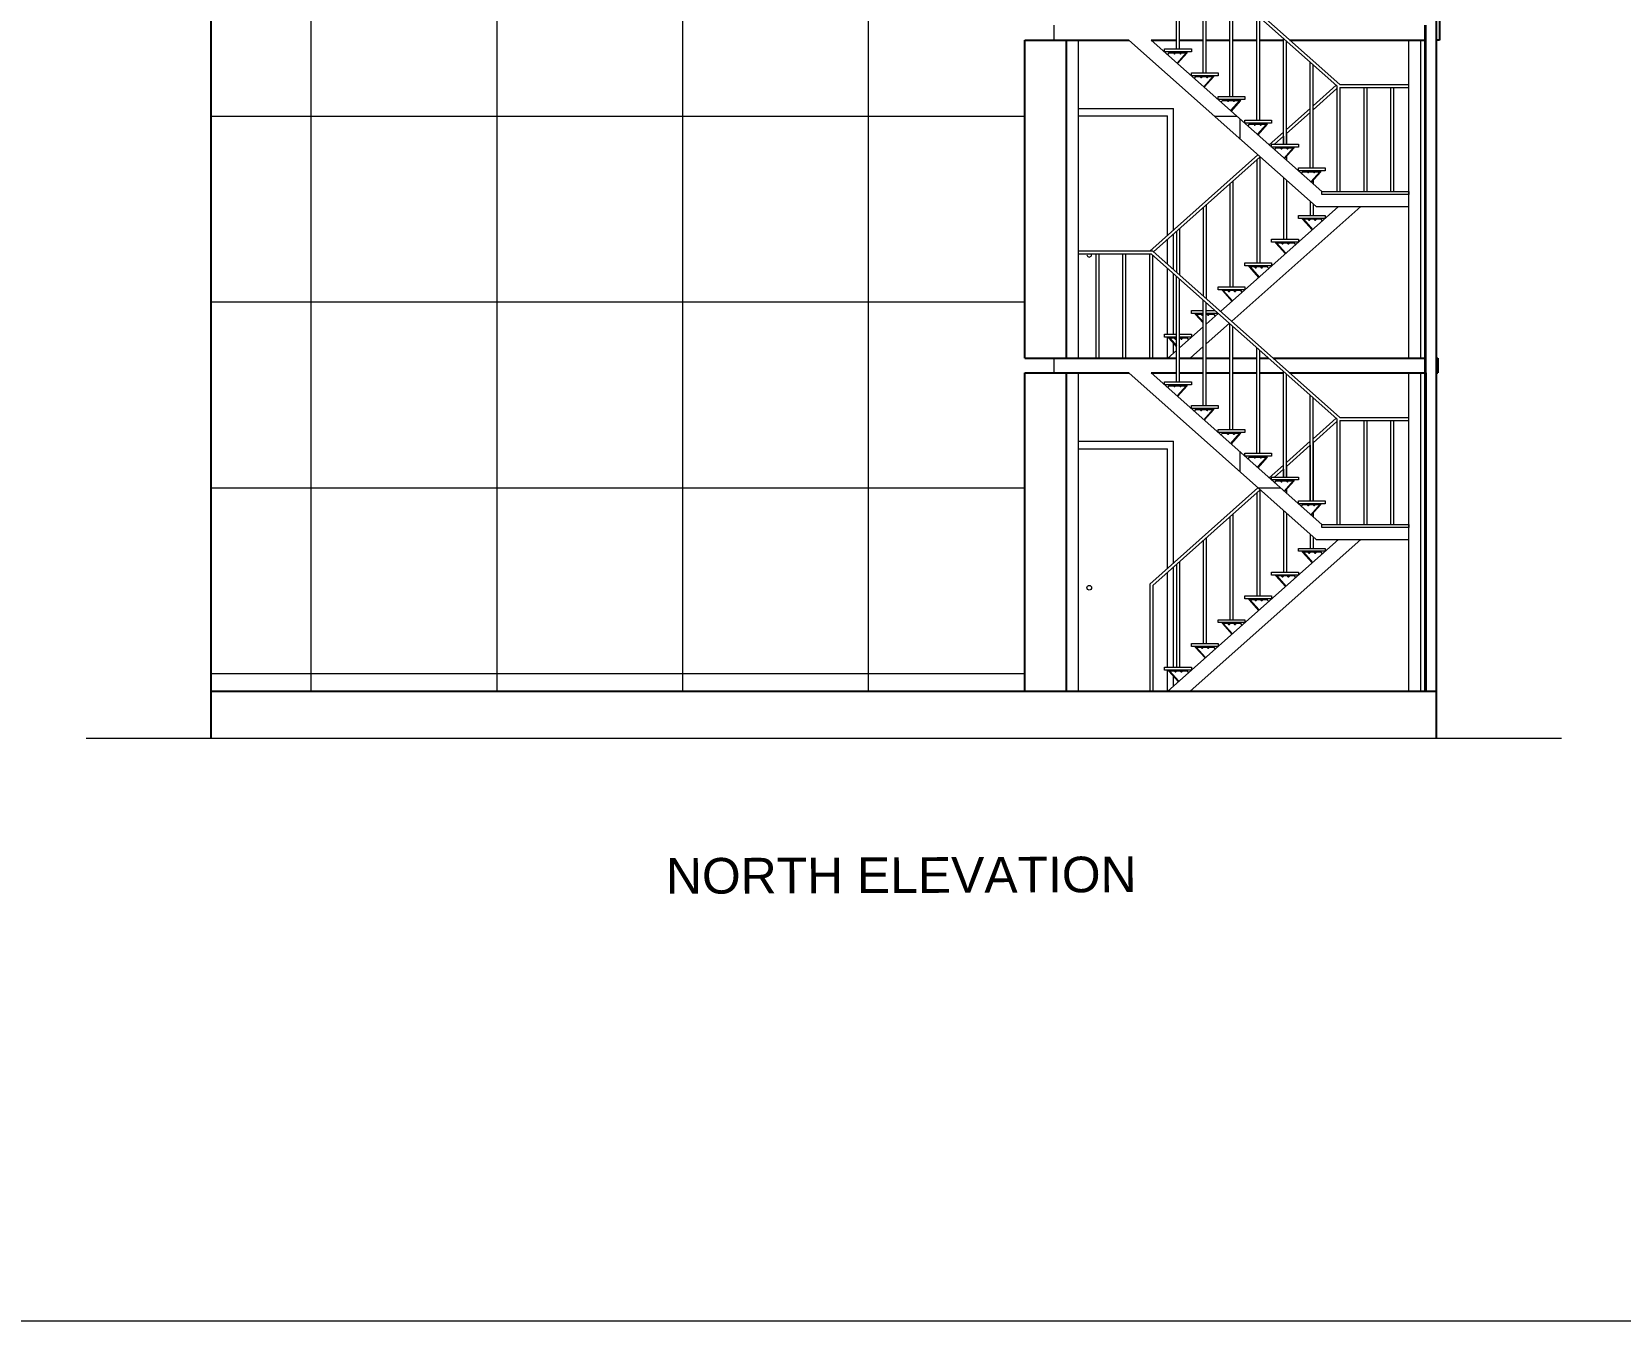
# Model space of a CAD drawing. Header units: inches. Extents: x 151827 to 346502, y -56182 to -23217.
# Drawn here: x 155915 to 156450, y -28405 to -27972 of the extents above; entities that cross this region are included whole.
import ezdxf

# ---------------------------------------------------------------- set-up
doc = ezdxf.new("R2010")
doc.units = ezdxf.units.IN
doc.header["$LTSCALE"] = 5
doc.header["$MEASUREMENT"] = 0
for name, color, linetype, lineweight in [('A-WALL', 7, 'Continuous', 9), ('DOOR', 62, 'Continuous', 0), ('ele1', 21, 'Continuous', 20), ('Staircase', 6, 'Continuous', 13), ('win', 5, 'Continuous', 18)]:
    doc.layers.add(name, color=color, linetype=linetype, lineweight=lineweight)
for name, color, linetype in [('BOLTS', 51, 'Continuous'), ('column', 4, 'Continuous'), ('WALL', 7, 'Continuous')]:
    doc.layers.add(name, color=color, linetype=linetype)
doc.styles.add('DIMTEXT', font='arial.ttf', dxfattribs={"height": 8})

# ---------------------------------------------------------------- blocks, each defined once
blk = doc.blocks.new('A$C3A4C2E96')
at = {"layer": 'BOLTS', "color": 251}
blk.add_line((-0.015, 0.004), (0.015, 0.004), dxfattribs=at)
at = {"layer": 'BOLTS', "color": 252}
blk.add_lwpolyline([(-0.021, 0), (0.021, 0), (0.021, 0.002), (-0.021, 0.002)], close=True, dxfattribs=at)
blk.add_lwpolyline([(-0.017, 0.002), (-0.015, 0.004), (-0.015, 0.014, -0.414214), (-0.011, 0.018), (0.011, 0.018, -0.414214), (0.015, 0.014), (0.015, 0.004), (0.017, 0.002)], format="xyb", close=True, dxfattribs=at)
at = {"layer": 'BOLTS', "color": 251}
blk.add_lwpolyline([(0.008, 0.004), (0.008, 0.014, 0.414214), (0.004, 0.018), (-0.004, 0.018, 0.414214), (-0.008, 0.014), (-0.008, 0.004)], format="xyb", dxfattribs=at)
for centre, start, end in [((-0.011, 0.014), 0, 90), ((0.011, 0.014), 90, 180)]:
    blk.add_arc(centre, 0.0038, start, end, dxfattribs=at)

msp = doc.modelspace()

# ---------------------------------------------------------------- hatches: boundary and pattern name
at = {"layer": 'A-WALL', "ltscale": 5}
h = msp.add_hatch(dxfattribs=at)
h.set_pattern_fill('ANSI37', color=256, scale=500, angle=45)
h.set_pattern_definition([(90, (-19053.13, 0), (-62.5, 0), []), (180, (-19053.13, 0), (-4e-15, -62.5), [])])
h.paths.add_polyline_path([(156249.51, -27974.37), (156284.48, -27974.37), (156347.48, -28030.37), (156378.7, -28030.37), (156378.7, -28026.37), (156349.39, -28026.37), (156349.39, -28025.37), (156292.01, -27974.37), (156300.51, -27974.37), (156300.51, -27969.37), (156249.51, -27969.37), (156249.51, -27862.37), (156284.48, -27862.37), (156347.48, -27918.37), (156378.7, -27918.37), (156378.7, -27914.37), (156349.39, -27914.37), (156349.39, -27913.37), (156292.01, -27862.37), (156300.51, -27862.37), (156300.51, -27857.37), (156249.51, -27857.37), (156249.51, -27745.37), (156249.51, -27708.37), (155975.7, -27708.37), (155975.7, -28193.37), (156249.51, -28193.37), (156249.51, -28086.37), (156284.48, -28086.37), (156347.48, -28142.37), (156378.7, -28142.37), (156378.7, -28138.37), (156349.39, -28138.37), (156349.39, -28137.37), (156292.01, -28086.37), (156300.51, -28086.37), (156300.51, -28081.37), (156249.51, -28081.37)])

# ---------------------------------------------------------------- linework, layer by layer
for p, q in [((156354.51, -27989.82, -72.71), (156292.13, -27934.37, -72.71)), ((156355.51, -27989.37, -72.71), (156292.51, -27933.37, -72.71)), ((156300.51, -27977.37, -72.71), (156300.51, -27941.82, -72.71)), ((156301.51, -27977.37, -72.71), (156301.51, -27942.71, -72.71)), ((156309.51, -27985.37, -72.71), (156309.51, -27949.82, -72.71)), ((156310.51, -27985.37, -72.71), (156310.51, -27950.71, -72.71)), ((156318.51, -27993.37, -72.71), (156318.51, -27957.82, -72.71)), ((156319.51, -27993.37, -72.71), (156319.51, -27958.71, -72.71)), ((156327.51, -28001.37, -72.71), (156327.51, -27965.82, -72.71)), ((156328.51, -28001.37, -72.71), (156328.51, -27966.71, -72.71)), ((156267.51, -28081.37, -72.71), (156267.51, -27974.37, -72.71)), ((156284.48, -27974.37, -72.71), (156347.48, -28030.37, -72.71)), ((156292.01, -27974.37, -72.71), (156349.39, -28025.37, -72.71)), ((156336.51, -28009.37, -72.71), (156336.51, -27973.82, -72.71)), ((156337.51, -28009.37, -72.71), (156337.51, -27974.71, -72.71)), ((156378.7, -28081.37, -72.71), (156378.7, -27974.37, -72.71)), ((156382.7, -28081.37, -72.71), (156382.7, -27974.37, -72.71)), ((156384.11, -28081.37, -72.71), (156384.11, -27974.37, -72.71)), ((156297.96, -27978.67, -72.71), (156297.47, -27979.23, -72.71)), ((156303.76, -27978.67, -72.71), (156300.71, -27982.1, -72.71)), ((156304.06, -27978.67, -72.71), (156300.88, -27982.25, -72.71)), ((156345.51, -28017.37, -72.71), (156345.51, -27981.82, -72.71)), ((156346.51, -28017.37, -72.71), (156346.51, -27982.71, -72.71)), ((156306.96, -27986.67, -72.71), (156306.47, -27987.23, -72.71)), ((156312.76, -27986.67, -72.71), (156309.71, -27990.1, -72.71)), ((156313.06, -27986.67, -72.71), (156309.88, -27990.25, -72.71)), ((156354.51, -27989.82, -72.71), (156354.51, -28025.37, -72.71)), ((156355.51, -27989.37, -72.71), (156378.7, -27989.37, -72.71)), ((156355.51, -27990.37, -72.71), (156355.51, -28025.37, -72.71)), ((156355.51, -27990.37, -72.71), (156378.7, -27990.37, -72.71)), ((156363.51, -27990.37, -72.71), (156363.51, -28025.37, -72.71)), ((156364.51, -27990.37, -72.71), (156364.51, -28025.37, -72.71)), ((156372.51, -27990.37, -72.71), (156372.51, -28025.37, -72.71)), ((156373.51, -27990.37, -72.71), (156373.51, -28025.37, -72.71)), ((156315.96, -27994.67, -72.71), (156315.47, -27995.23, -72.71)), ((156321.76, -27994.67, -72.71), (156318.71, -27998.1, -72.71)), ((156322.06, -27994.67, -72.71), (156318.88, -27998.25, -72.71)), ((156324.96, -28002.67, -72.71), (156324.47, -28003.23, -72.71)), ((156330.76, -28002.67, -72.71), (156327.71, -28006.1, -72.71)), ((156331.06, -28002.67, -72.71), (156327.88, -28006.25, -72.71)), ((156333.96, -28010.67, -72.71), (156333.47, -28011.23, -72.71)), ((156339.76, -28010.67, -72.71), (156336.71, -28014.1, -72.71)), ((156340.06, -28010.67, -72.71), (156336.88, -28014.25, -72.71)), ((156342.96, -28018.67, -72.71), (156342.47, -28019.23, -72.71)), ((156348.76, -28018.67, -72.71), (156345.71, -28022.1, -72.71)), ((156349.06, -28018.67, -72.71), (156345.88, -28022.25, -72.71)), ((156349.39, -28025.37, -72.71), (156378.7, -28025.37, -72.71)), ((156315.32, -28065.65, -72.71), (156355.01, -28030.37, -72.71)), ((156319.09, -28068.99, -72.71), (156362.54, -28030.37, -72.71)), ((156347.48, -28030.37, -72.71), (156378.7, -28030.37, -72.71)), ((156342.96, -28034.67, -72.71), (156346.14, -28038.25, -72.71)), ((156343.26, -28034.67, -72.71), (156346.31, -28038.1, -72.71)), ((156349.06, -28034.67, -72.71), (156349.55, -28035.23, -72.71)), ((156292.51, -28045.37, -72.71), (156267.51, -28045.37, -72.71)), ((156292.13, -28046.37, -72.71), (156267.51, -28046.37, -72.71)), ((156273.51, -28081.37, -72.71), (156273.51, -28046.37, -72.71)), ((156274.51, -28081.37, -72.71), (156274.51, -28046.37, -72.71)), ((156282.51, -28081.37, -72.71), (156282.51, -28046.37, -72.71)), ((156283.51, -28081.37, -72.71), (156283.51, -28046.37, -72.71)), ((156291.51, -28081.37, -72.71), (156291.51, -28046.37, -72.71)), ((156354.51, -28101.82, -72.71), (156292.13, -28046.37, -72.71)), ((156355.51, -28101.37, -72.71), (156292.51, -28045.37, -72.71)), ((156292.51, -28081.37, -72.71), (156292.51, -28046.71, -72.71)), ((156333.96, -28042.67, -72.71), (156337.14, -28046.25, -72.71)), ((156334.26, -28042.67, -72.71), (156337.31, -28046.1, -72.71)), ((156340.06, -28042.67, -72.71), (156340.55, -28043.23, -72.71)), ((156324.96, -28050.67, -72.71), (156328.14, -28054.25, -72.71)), ((156325.26, -28050.67, -72.71), (156328.31, -28054.1, -72.71)), ((156331.06, -28050.67, -72.71), (156331.55, -28051.23, -72.71)), ((156300.51, -28089.37, -72.71), (156300.51, -28053.82, -72.71)), ((156301.51, -28089.37, -72.71), (156301.51, -28054.71, -72.71)), ((156309.51, -28097.37, -72.71), (156309.51, -28061.82, -72.71)), ((156310.51, -28097.37, -72.71), (156310.51, -28062.71, -72.71)), ((156315.96, -28058.67, -72.71), (156319.14, -28062.25, -72.71)), ((156316.26, -28058.67, -72.71), (156319.31, -28062.1, -72.71)), ((156322.06, -28058.67, -72.71), (156322.55, -28059.23, -72.71)), ((156306.96, -28066.67, -72.71), (156309.51, -28069.54, -72.71)), ((156307.26, -28066.67, -72.71), (156309.51, -28069.2, -72.71)), ((156310.51, -28069.93, -72.71), (156314.57, -28066.32, -72.71)), ((156313.06, -28066.67, -72.71), (156313.55, -28067.23, -72.71)), ((156301.51, -28077.93, -72.71), (156309.51, -28070.81, -72.71)), ((156310.51, -28076.61, -72.71), (156318.33, -28069.66, -72.71)), ((156318.51, -28105.37, -72.71), (156318.51, -28069.82, -72.71)), ((156319.51, -28105.37, -72.71), (156319.51, -28070.71, -72.71)), ((156297.64, -28081.37, -72.71), (156300.51, -28078.81, -72.71)), ((156297.96, -28074.67, -72.71), (156300.51, -28077.54, -72.71)), ((156298.26, -28074.67, -72.71), (156300.51, -28077.2, -72.71)), ((156304.06, -28074.67, -72.71), (156304.55, -28075.23, -72.71)), ((156305.16, -28081.37, -72.71), (156309.51, -28077.5, -72.71)), ((156327.51, -28113.37, -72.71), (156327.51, -28077.82, -72.71)), ((156328.51, -28113.37, -72.71), (156328.51, -28078.71, -72.71)), ((156267.51, -28193.37, -72.71), (156267.51, -28086.37, -72.71)), ((156284.48, -28086.37, -72.71), (156347.48, -28142.37, -72.71)), ((156292.01, -28086.37, -72.71), (156349.39, -28137.37, -72.71)), ((156336.51, -28121.37, -72.71), (156336.51, -28085.82, -72.71)), ((156337.51, -28121.37, -72.71), (156337.51, -28086.71, -72.71)), ((156378.7, -28193.37, -72.71), (156378.7, -28086.37, -72.71)), ((156382.7, -28193.37, -72.71), (156382.7, -28086.37, -72.71)), ((156384.11, -28193.37, -72.71), (156384.11, -28086.37, -72.71)), ((156297.96, -28090.67, -72.71), (156297.47, -28091.23, -72.71)), ((156303.76, -28090.67, -72.71), (156300.71, -28094.1, -72.71)), ((156304.06, -28090.67, -72.71), (156300.88, -28094.25, -72.71)), ((156345.51, -28129.37, -72.71), (156345.51, -28093.82, -72.71)), ((156346.51, -28129.37, -72.71), (156346.51, -28094.71, -72.71)), ((156306.96, -28098.67, -72.71), (156306.47, -28099.23, -72.71)), ((156312.76, -28098.67, -72.71), (156309.71, -28102.1, -72.71)), ((156313.06, -28098.67, -72.71), (156309.88, -28102.25, -72.71)), ((156354.51, -28101.82, -72.71), (156354.51, -28137.37, -72.71)), ((156355.51, -28101.37, -72.71), (156378.7, -28101.37, -72.71)), ((156355.51, -28102.37, -72.71), (156355.51, -28137.37, -72.71)), ((156355.51, -28102.37, -72.71), (156378.7, -28102.37, -72.71)), ((156363.51, -28102.37, -72.71), (156363.51, -28137.37, -72.71)), ((156364.51, -28102.37, -72.71), (156364.51, -28137.37, -72.71)), ((156372.51, -28102.37, -72.71), (156372.51, -28137.37, -72.71)), ((156373.51, -28102.37, -72.71), (156373.51, -28137.37, -72.71)), ((156315.96, -28106.67, -72.71), (156315.47, -28107.23, -72.71)), ((156321.76, -28106.67, -72.71), (156318.71, -28110.1, -72.71)), ((156322.06, -28106.67, -72.71), (156318.88, -28110.25, -72.71)), ((156324.96, -28114.67, -72.71), (156324.47, -28115.23, -72.71)), ((156330.76, -28114.67, -72.71), (156327.71, -28118.1, -72.71)), ((156331.06, -28114.67, -72.71), (156327.88, -28118.25, -72.71)), ((156333.96, -28122.67, -72.71), (156333.47, -28123.23, -72.71)), ((156339.76, -28122.67, -72.71), (156336.71, -28126.1, -72.71)), ((156340.06, -28122.67, -72.71), (156336.88, -28126.25, -72.71)), ((156342.96, -28130.67, -72.71), (156342.47, -28131.23, -72.71)), ((156348.76, -28130.67, -72.71), (156345.71, -28134.1, -72.71)), ((156349.06, -28130.67, -72.71), (156345.88, -28134.25, -72.71)), ((156349.39, -28137.37, -72.71), (156378.7, -28137.37, -72.71)), ((156297.64, -28193.37, -72.71), (156355.01, -28142.37, -72.71)), ((156305.16, -28193.37, -72.71), (156362.54, -28142.37, -72.71)), ((156347.48, -28142.37, -72.71), (156378.7, -28142.37, -72.71)), ((156342.96, -28146.67, -72.71), (156346.14, -28150.25, -72.71)), ((156343.26, -28146.67, -72.71), (156346.31, -28150.1, -72.71)), ((156349.06, -28146.67, -72.71), (156349.55, -28147.23, -72.71)), ((156333.96, -28154.67, -72.71), (156337.14, -28158.25, -72.71)), ((156334.26, -28154.67, -72.71), (156337.31, -28158.1, -72.71)), ((156340.06, -28154.67, -72.71), (156340.55, -28155.23, -72.71)), ((156324.96, -28162.67, -72.71), (156328.14, -28166.25, -72.71)), ((156325.26, -28162.67, -72.71), (156328.31, -28166.1, -72.71)), ((156331.06, -28162.67, -72.71), (156331.55, -28163.23, -72.71)), ((156315.96, -28170.67, -72.71), (156319.14, -28174.25, -72.71)), ((156316.26, -28170.67, -72.71), (156319.31, -28174.1, -72.71)), ((156322.06, -28170.67, -72.71), (156322.55, -28171.23, -72.71)), ((156306.96, -28178.67, -72.71), (156310.14, -28182.25, -72.71)), ((156307.26, -28178.67, -72.71), (156310.31, -28182.1, -72.71)), ((156313.06, -28178.67, -72.71), (156313.55, -28179.23, -72.71)), ((156297.96, -28186.67, -72.71), (156301.14, -28190.25, -72.71)), ((156298.26, -28186.67, -72.71), (156301.31, -28190.1, -72.71)), ((156304.06, -28186.67, -72.71), (156304.55, -28187.23, -72.71)), ((156302.01, -28193.37, -72.71), (156301.01, -28193.37, -72.71)), ((156430.05, -28209.37, -72.71), (155933.7, -28209.37, -72.71))]:
    msp.add_line(p, q, dxfattribs=at)
at = {"layer": 'A-WALL', "ltscale": 5, "elevation": -72.71}
for points in [[(156305.51, -27978.37), (156296.51, -27978.37), (156296.51, -27977.37), (156305.51, -27977.37)], [(156314.51, -27986.37), (156305.51, -27986.37), (156305.51, -27985.37), (156314.51, -27985.37)], [(156323.51, -27994.37), (156314.51, -27994.37), (156314.51, -27993.37), (156323.51, -27993.37)], [(156332.51, -28002.37), (156323.51, -28002.37), (156323.51, -28001.37), (156332.51, -28001.37)], [(156341.51, -28010.37), (156332.51, -28010.37), (156332.51, -28009.37), (156341.51, -28009.37)], [(156350.51, -28018.37), (156341.51, -28018.37), (156341.51, -28017.37), (156350.51, -28017.37)], [(156349.39, -28025.37), (156378.7, -28025.37), (156378.7, -28026.37), (156349.39, -28026.37)], [(156341.51, -28033.37), (156350.51, -28033.37), (156350.51, -28034.37), (156341.51, -28034.37)], [(156332.51, -28041.37), (156341.51, -28041.37), (156341.51, -28042.37), (156332.51, -28042.37)], [(156323.51, -28049.37), (156332.51, -28049.37), (156332.51, -28050.37), (156323.51, -28050.37)], [(156314.51, -28057.37), (156323.51, -28057.37), (156323.51, -28058.37), (156314.51, -28058.37)], [(156305.51, -28090.37), (156296.51, -28090.37), (156296.51, -28089.37), (156305.51, -28089.37)], [(156314.51, -28098.37), (156305.51, -28098.37), (156305.51, -28097.37), (156314.51, -28097.37)], [(156323.51, -28106.37), (156314.51, -28106.37), (156314.51, -28105.37), (156323.51, -28105.37)], [(156332.51, -28114.37), (156323.51, -28114.37), (156323.51, -28113.37), (156332.51, -28113.37)], [(156341.51, -28122.37), (156332.51, -28122.37), (156332.51, -28121.37), (156341.51, -28121.37)], [(156350.51, -28130.37), (156341.51, -28130.37), (156341.51, -28129.37), (156350.51, -28129.37)], [(156349.39, -28137.37), (156378.7, -28137.37), (156378.7, -28138.37), (156349.39, -28138.37)], [(156341.51, -28145.37), (156350.51, -28145.37), (156350.51, -28146.37), (156341.51, -28146.37)], [(156332.51, -28153.37), (156341.51, -28153.37), (156341.51, -28154.37), (156332.51, -28154.37)], [(156323.51, -28161.37), (156332.51, -28161.37), (156332.51, -28162.37), (156323.51, -28162.37)], [(156314.51, -28169.37), (156323.51, -28169.37), (156323.51, -28170.37), (156314.51, -28170.37)], [(156305.51, -28177.37), (156314.51, -28177.37), (156314.51, -28178.37), (156305.51, -28178.37)], [(156296.51, -28185.37), (156305.51, -28185.37), (156305.51, -28186.37), (156296.51, -28186.37)]]:
    msp.add_lwpolyline(points, close=True, dxfattribs=at)
for points in [[(156309.51, -28066.37), (156305.51, -28066.37), (156305.51, -28065.37), (156309.51, -28065.37)], [(156310.51, -28065.37), (156313.5, -28065.37)], [(156314.51, -28066.26), (156314.51, -28066.37), (156310.51, -28066.37)], [(156300.51, -28074.37), (156296.51, -28074.37), (156296.51, -28073.37), (156300.51, -28073.37)], [(156301.51, -28073.37), (156305.51, -28073.37), (156305.51, -28074.37), (156301.51, -28074.37)]]:
    msp.add_lwpolyline(points, dxfattribs=at)
at = {"layer": 'A-WALL', "ltscale": 5}
msp.add_circle((156271.16, -28158.62, -72.71), 0.766, dxfattribs=at)
msp.add_arc((156271.16, -28046.62, -72.71), 0.766, 160.9616, 19.0384, dxfattribs=at)
at = {"layer": 'DOOR', "lineweight": 13}
for p, q in [((156267.51, -27997.37, -72.71), (156299.51, -27997.37, -72.71)), ((156299.51, -28038.26, -72.71), (156299.51, -27997.37, -72.71)), ((156267.51, -27999.87, -72.71), (156297.51, -27999.87, -72.71)), ((156297.51, -28040.04, -72.71), (156297.51, -27999.87, -72.71)), ((156334.4, -28010.37, -72.71), (156334.4, -28010.37, -72.71)), ((156334.4, -28010.37, -72.71), (156334.4, -28010.37, -72.71)), ((156336.9, -28010.37, -72.71), (156336.9, -28010.37, -72.71)), ((156336.9, -28014.23, -72.71), (156336.9, -28014.27, -72.71)), ((156297.51, -28049.81, -72.71), (156297.51, -28041.37, -72.71)), ((156299.51, -28051.59, -72.71), (156299.51, -28039.6, -72.71)), ((156336.9, -28042.37, -72.71), (156336.9, -28042.37, -72.71)), ((156297.51, -28073.37, -72.71), (156297.51, -28051.15, -72.71)), ((156299.51, -28073.37, -72.71), (156299.51, -28052.93, -72.71)), ((156297.51, -28081.37, -72.71), (156297.51, -28074.37, -72.71)), ((156299.51, -28079.7, -72.71), (156299.51, -28076.42, -72.71)), ((156263.51, -28186.44, -72.71), (156263.51, -28109.37, -72.71)), ((156263.51, -28109.37, -72.71), (156263.51, -28193.37, -72.71)), ((156267.51, -28109.37, -72.71), (156299.51, -28109.37, -72.71)), ((156299.51, -28150.26, -72.71), (156299.51, -28109.37, -72.71)), ((156267.51, -28111.87, -72.71), (156297.51, -28111.87, -72.71)), ((156297.51, -28152.04, -72.71), (156297.51, -28111.87, -72.71)), ((156297.51, -28185.37, -72.71), (156297.51, -28153.37, -72.71)), ((156299.51, -28185.37, -72.71), (156299.51, -28151.6, -72.71)), ((156297.51, -28193.37, -72.71), (156297.51, -28186.37, -72.71)), ((156299.51, -28186.37, -72.71), (156299.51, -28186.37, -72.71)), ((156299.51, -28191.7, -72.71), (156299.51, -28188.42, -72.71))]:
    msp.add_line(p, q, dxfattribs=at)
at = {"layer": 'ele1', "elevation": -72.71}
msp.add_lwpolyline([(155380.93, -26250.03), (158465.9, -26250.03), (158465.9, -28405.37), (155380.93, -28405.37)], close=True, dxfattribs=at)
msp.add_lwpolyline([(155380.93, -26250.03), (158465.9, -26250.03), (158465.9, -28405.37), (155380.93, -28405.37)], close=True, dxfattribs=at)
at = {"layer": 'Staircase', "ltscale": 7}
for p, q in [((156346.51, -27996.48, -72.71), (156354.26, -27989.59, -72.71)), ((156346.51, -27997.82, -72.71), (156354.51, -27990.71, -72.71)), ((156337.51, -28004.48, -72.71), (156345.51, -27997.37, -72.71)), ((156337.51, -28005.82, -72.71), (156345.51, -27998.71, -72.71)), ((156331.7, -28009.65, -72.71), (156336.51, -28005.37, -72.71)), ((156333.52, -28009.37, -72.71), (156336.51, -28006.71, -72.71)), ((156336.51, -28006.71, -72.71), (156336.51, -28009.37, -72.71)), ((156337.51, -28005.82, -72.71), (156337.51, -28009.37, -72.71)), ((156291.51, -28045.37, -72.71), (156327.93, -28012.99, -72.71)), ((156292.76, -28045.59, -72.71), (156328.69, -28013.66, -72.71)), ((156327.51, -28014.71, -72.71), (156327.51, -28049.37, -72.71)), ((156328.51, -28013.82, -72.71), (156328.51, -28049.37, -72.71)), ((156332.45, -28010.32, -72.71), (156332.51, -28010.26, -72.71)), ((156337.51, -28013.54, -72.71), (156337.51, -28014.81, -72.71)), ((156318.51, -28022.71, -72.71), (156318.51, -28057.37, -72.71)), ((156319.51, -28021.82, -72.71), (156319.51, -28057.37, -72.71)), ((156336.51, -28020.61, -72.71), (156336.51, -28041.37, -72.71)), ((156337.51, -28021.5, -72.71), (156337.51, -28041.37, -72.71)), ((156346.51, -28021.54, -72.71), (156346.51, -28022.81, -72.71)), ((156309.51, -28030.71, -72.71), (156309.51, -28060.48, -72.71)), ((156310.51, -28029.82, -72.71), (156310.51, -28061.37, -72.71)), ((156345.51, -28028.61, -72.71), (156345.51, -28033.37, -72.71)), ((156346.51, -28029.5, -72.71), (156346.51, -28033.37, -72.71)), ((156300.51, -28038.71, -72.71), (156300.51, -28052.48, -72.71)), ((156301.51, -28037.82, -72.71), (156301.51, -28053.37, -72.71)), ((156346.51, -28108.48, -72.71), (156354.26, -28101.59, -72.71)), ((156346.51, -28109.82, -72.71), (156354.51, -28102.71, -72.71)), ((156337.51, -28116.48, -72.71), (156345.51, -28109.37, -72.71)), ((156337.51, -28117.82, -72.71), (156345.51, -28110.71, -72.71)), ((156345.51, -28110.71, -72.71), (156345.51, -28129.37, -72.71)), ((156346.51, -28109.82, -72.71), (156346.51, -28129.37, -72.71)), ((156331.7, -28121.65, -72.71), (156336.51, -28117.37, -72.71)), ((156333.52, -28121.37, -72.71), (156336.51, -28118.71, -72.71)), ((156336.51, -28118.71, -72.71), (156336.51, -28121.37, -72.71)), ((156337.51, -28117.82, -72.71), (156337.51, -28121.37, -72.71)), ((156291.51, -28157.37, -72.71), (156327.93, -28124.99, -72.71)), ((156292.51, -28157.82, -72.71), (156328.69, -28125.66, -72.71)), ((156327.51, -28126.71, -72.71), (156327.51, -28161.37, -72.71)), ((156328.51, -28125.82, -72.71), (156328.51, -28161.37, -72.71)), ((156332.45, -28122.32, -72.71), (156332.51, -28122.26, -72.71)), ((156336.51, -28122.37, -72.71), (156336.51, -28122.37, -72.71)), ((156337.51, -28122.37, -72.71), (156337.51, -28122.37, -72.71)), ((156337.51, -28125.54, -72.71), (156337.51, -28126.81, -72.71)), ((156336.51, -28132.61, -72.71), (156336.51, -28153.37, -72.71)), ((156345.51, -28130.37, -72.71), (156345.51, -28130.37, -72.71)), ((156346.51, -28130.37, -72.71), (156346.51, -28130.37, -72.71)), ((156318.51, -28134.71, -72.71), (156318.51, -28169.37, -72.71)), ((156319.51, -28133.82, -72.71), (156319.51, -28169.37, -72.71)), ((156337.51, -28133.5, -72.71), (156337.51, -28153.37, -72.71)), ((156346.51, -28133.54, -72.71), (156346.51, -28134.81, -72.71)), ((156309.51, -28142.71, -72.71), (156309.51, -28177.37, -72.71)), ((156310.51, -28141.82, -72.71), (156310.51, -28177.37, -72.71)), ((156345.51, -28140.61, -72.71), (156345.51, -28145.37, -72.71)), ((156346.51, -28141.5, -72.71), (156346.51, -28145.37, -72.71)), ((156300.51, -28150.71, -72.71), (156300.51, -28185.37, -72.71)), ((156301.51, -28149.82, -72.71), (156301.51, -28185.37, -72.71)), ((156291.51, -28157.37, -72.71), (156291.51, -28193.37, -72.71)), ((156292.51, -28157.82, -72.71), (156292.51, -28193.37, -72.71))]:
    msp.add_line(p, q, dxfattribs=at)
at = {"layer": 'Staircase', "ltscale": 7, "elevation": -72.71}
for points in [[(156297.96, -27978.37), (156297.96, -27978.67), (156304.06, -27978.67), (156304.06, -27978.37)], [(156306.96, -27986.37), (156306.96, -27986.67), (156313.06, -27986.67), (156313.06, -27986.37)], [(156315.96, -27994.37), (156315.96, -27994.67), (156322.06, -27994.67), (156322.06, -27994.37)], [(156324.96, -28002.37), (156324.96, -28002.67), (156331.06, -28002.67), (156331.06, -28002.37)], [(156333.96, -28010.37), (156333.96, -28010.67), (156340.06, -28010.67), (156340.06, -28010.37)], [(156342.96, -28018.37), (156342.96, -28018.67), (156349.06, -28018.67), (156349.06, -28018.37)], [(156349.06, -28034.37), (156349.06, -28034.67), (156342.96, -28034.67), (156342.96, -28034.37)], [(156340.06, -28042.37), (156340.06, -28042.67), (156333.96, -28042.67), (156333.96, -28042.37)], [(156331.06, -28050.37), (156331.06, -28050.67), (156324.96, -28050.67), (156324.96, -28050.37)], [(156322.06, -28058.37), (156322.06, -28058.67), (156315.96, -28058.67), (156315.96, -28058.37)], [(156297.96, -28090.37), (156297.96, -28090.67), (156304.06, -28090.67), (156304.06, -28090.37)], [(156306.96, -28098.37), (156306.96, -28098.67), (156313.06, -28098.67), (156313.06, -28098.37)], [(156315.96, -28106.37), (156315.96, -28106.67), (156322.06, -28106.67), (156322.06, -28106.37)], [(156324.96, -28114.37), (156324.96, -28114.67), (156331.06, -28114.67), (156331.06, -28114.37)], [(156333.96, -28122.37), (156333.96, -28122.67), (156340.06, -28122.67), (156340.06, -28122.37)], [(156342.96, -28130.37), (156342.96, -28130.67), (156349.06, -28130.67), (156349.06, -28130.37)], [(156349.06, -28146.37), (156349.06, -28146.67), (156342.96, -28146.67), (156342.96, -28146.37)], [(156340.06, -28154.37), (156340.06, -28154.67), (156333.96, -28154.67), (156333.96, -28154.37)], [(156331.06, -28162.37), (156331.06, -28162.67), (156324.96, -28162.67), (156324.96, -28162.37)], [(156322.06, -28170.37), (156322.06, -28170.67), (156315.96, -28170.67), (156315.96, -28170.37)], [(156313.06, -28178.37), (156313.06, -28178.67), (156306.96, -28178.67), (156306.96, -28178.37)], [(156304.06, -28186.37), (156304.06, -28186.67), (156297.96, -28186.67), (156297.96, -28186.37)]]:
    msp.add_lwpolyline(points, close=True, dxfattribs=at)
for points in [[(156309.51, -28066.67), (156306.96, -28066.67), (156306.96, -28066.37), (156309.51, -28066.37)], [(156310.51, -28066.37), (156313.06, -28066.37), (156313.06, -28066.67), (156310.51, -28066.67)], [(156300.51, -28074.67), (156297.96, -28074.67), (156297.96, -28074.37), (156300.51, -28074.37)], [(156301.51, -28074.37), (156304.06, -28074.37), (156304.06, -28074.67), (156301.51, -28074.67)]]:
    msp.add_lwpolyline(points, dxfattribs=at)
at = {"layer": 'WALL', "color": 2, "linetype": 'ByBlock', "ltscale": 5}
for p, q in [((156388.05, -28209.37, -72.71), (156388.05, -27594.37, -72.71)), ((155975.7, -28209.37, -72.71), (155975.7, -27706.37, -72.71)), ((156388.98, -27930.37, -72.71), (156388.98, -27974.37, -72.71)), ((156384.11, -27969.37, -72.71), (156384.11, -27974.37, -72.71)), ((156384.4, -27974.37, -72.71), (156384.4, -27969.37, -72.71)), ((156249.51, -27974.37, -72.71), (156284.48, -27974.37, -72.71)), ((156249.51, -28081.37, -72.71), (156249.51, -27974.37, -72.71)), ((156263.51, -28081.37, -72.71), (156263.51, -27974.37, -72.71)), ((156292.01, -27974.37, -72.71), (156300.51, -27974.37, -72.71)), ((156301.51, -27974.37, -72.71), (156309.51, -27974.37, -72.71)), ((156310.51, -27974.37, -72.71), (156318.51, -27974.37, -72.71)), ((156319.51, -27974.37, -72.71), (156327.51, -27974.37, -72.71)), ((156328.51, -27974.37, -72.71), (156336.51, -27974.37, -72.71)), ((156338.64, -27974.37, -72.71), (156384.4, -27974.37, -72.71)), ((156384.4, -28081.37, -72.71), (156384.4, -27974.37, -72.71)), ((156388.98, -27974.37, -72.71), (156388.05, -27974.37, -72.71)), ((156249.51, -28081.37, -72.71), (156300.51, -28081.37, -72.71)), ((156301.51, -28081.37, -72.71), (156309.51, -28081.37, -72.71)), ((156310.51, -28081.37, -72.71), (156318.51, -28081.37, -72.71)), ((156319.51, -28081.37, -72.71), (156327.51, -28081.37, -72.71)), ((156328.51, -28081.37, -72.71), (156331.5, -28081.37, -72.71)), ((156333.01, -28081.37, -72.71), (156384.4, -28081.37, -72.71)), ((156384.11, -28081.37, -72.71), (156384.11, -28086.37, -72.71)), ((156384.4, -28086.37, -72.71), (156384.4, -28081.37, -72.71)), ((156388.05, -28081.37, -72.71), (156388.48, -28081.37, -72.71)), ((156388.48, -28081.37, -72.71), (156388.48, -28086.37, -72.71)), ((156249.51, -28086.37, -72.71), (156284.48, -28086.37, -72.71)), ((156249.51, -28193.37, -72.71), (156249.51, -28086.37, -72.71)), ((156263.51, -28193.37, -72.71), (156263.51, -28086.37, -72.71)), ((156292.01, -28086.37, -72.71), (156300.51, -28086.37, -72.71)), ((156301.51, -28086.37, -72.71), (156309.51, -28086.37, -72.71)), ((156310.51, -28086.37, -72.71), (156318.51, -28086.37, -72.71)), ((156319.51, -28086.37, -72.71), (156327.51, -28086.37, -72.71)), ((156328.51, -28086.37, -72.71), (156336.51, -28086.37, -72.71)), ((156338.64, -28086.37, -72.71), (156384.4, -28086.37, -72.71)), ((156384.4, -28086.37, -72.71), (156384.4, -28193.37, -72.71)), ((156388.05, -28086.37, -72.71), (156388.48, -28086.37, -72.71)), ((155975.7, -28193.37, -72.71), (156388.05, -28193.37, -72.71))]:
    msp.add_line(p, q, dxfattribs=at)
at = {"layer": 'win'}
msp.add_line((156334.4, -28010.37, -72.71), (156334.4, -28010.37, -72.71), dxfattribs=at)

# ---------------------------------------------------------------- block references
at = {"layer": 'Staircase', "ltscale": 7, "yscale": 9.999999902263017, "zscale": 9.999999902263017}
for p, xscale, rotation in [((156299.85, -27978.67, -72.71), 9.999999902263017, 180.0080106379237), ((156301.85, -27978.67, -72.71), 9.999999902263017, 180.0080106379237), ((156308.85, -27986.67, -72.71), 9.999999902263017, 180.0080106379237), ((156310.85, -27986.67, -72.71), 9.999999902263017, 180.0080106379237), ((156317.85, -27994.67, -72.71), 9.999999902263017, 180.0080106379237), ((156319.85, -27994.67, -72.71), 9.999999902263017, 180.0080106379237), ((156326.85, -28002.67, -72.71), 9.999999902263017, 180.0080106379237), ((156328.85, -28002.67, -72.71), 9.999999902263017, 180.0080106379237), ((156335.85, -28010.67, -72.71), 9.999999902263017, 180.0080106379237), ((156337.85, -28010.67, -72.71), 9.999999902263017, 180.0080106379237), ((156344.85, -28018.67, -72.71), 9.999999902263017, 180.0080106379237), ((156346.85, -28018.67, -72.71), 9.999999902263017, 180.0080106379237), ((156345.17, -28034.67, -72.71), -9.999999902263017, 179.9919893620764), ((156347.17, -28034.67, -72.71), -9.999999902263017, 179.9919893620764), ((156336.17, -28042.67, -72.71), -9.999999902263017, 179.9919893620764), ((156338.17, -28042.67, -72.71), -9.999999902263017, 179.9919893620764), ((156327.17, -28050.67, -72.71), -9.999999902263017, 179.9919893620764), ((156329.17, -28050.67, -72.71), -9.999999902263017, 179.9919893620764), ((156318.17, -28058.67, -72.71), -9.999999902263017, 179.9919893620764), ((156320.17, -28058.67, -72.71), -9.999999902263017, 179.9919893620764), ((156309.17, -28066.67, -72.71), -9.999999902263017, 179.9919893620764), ((156311.17, -28066.67, -72.71), -9.999999902263017, 179.9919893620764), ((156300.17, -28074.67, -72.71), -9.999999902263017, 179.9919893620764), ((156302.17, -28074.67, -72.71), -9.999999902263017, 179.9919893620764), ((156299.85, -28090.67, -72.71), 9.999999902263017, 180.0080106379237), ((156301.85, -28090.67, -72.71), 9.999999902263017, 180.0080106379237), ((156308.85, -28098.67, -72.71), 9.999999902263017, 180.0080106379237), ((156310.85, -28098.67, -72.71), 9.999999902263017, 180.0080106379237), ((156317.85, -28106.67, -72.71), 9.999999902263017, 180.0080106379237), ((156319.85, -28106.67, -72.71), 9.999999902263017, 180.0080106379237), ((156326.85, -28114.67, -72.71), 9.999999902263017, 180.0080106379237), ((156328.85, -28114.67, -72.71), 9.999999902263017, 180.0080106379237), ((156335.85, -28122.67, -72.71), 9.999999902263017, 180.0080106379237), ((156337.85, -28122.67, -72.71), 9.999999902263017, 180.0080106379237), ((156344.85, -28130.67, -72.71), 9.999999902263017, 180.0080106379237), ((156346.85, -28130.67, -72.71), 9.999999902263017, 180.0080106379237), ((156345.17, -28146.67, -72.71), -9.999999902263017, 179.9919893620764), ((156347.17, -28146.67, -72.71), -9.999999902263017, 179.9919893620764), ((156336.17, -28154.67, -72.71), -9.999999902263017, 179.9919893620764), ((156338.17, -28154.67, -72.71), -9.999999902263017, 179.9919893620764), ((156327.17, -28162.67, -72.71), -9.999999902263017, 179.9919893620764), ((156329.17, -28162.67, -72.71), -9.999999902263017, 179.9919893620764), ((156318.17, -28170.67, -72.71), -9.999999902263017, 179.9919893620764), ((156320.17, -28170.67, -72.71), -9.999999902263017, 179.9919893620764), ((156309.17, -28178.67, -72.71), -9.999999902263017, 179.9919893620764), ((156311.17, -28178.67, -72.71), -9.999999902263017, 179.9919893620764), ((156300.17, -28186.67, -72.71), -9.999999902263017, 179.9919893620764), ((156302.17, -28186.67, -72.71), -9.999999902263017, 179.9919893620764)]:
    msp.add_blockref('A$C3A4C2E96', p, dxfattribs=dict(at, xscale=xscale, rotation=rotation))

# ---------------------------------------------------------------- texts
at = {"layer": 'column', "color": 0, "insert": (156207.89, -28249.3, -72.71), "char_height": 12, "width": 216.2725, "attachment_point": 2, "rotation": 0.2057, "style": 'DIMTEXT'}
msp.add_mtext('NORTH ELEVATION', dxfattribs=at)

doc.saveas('drawing.dxf')
